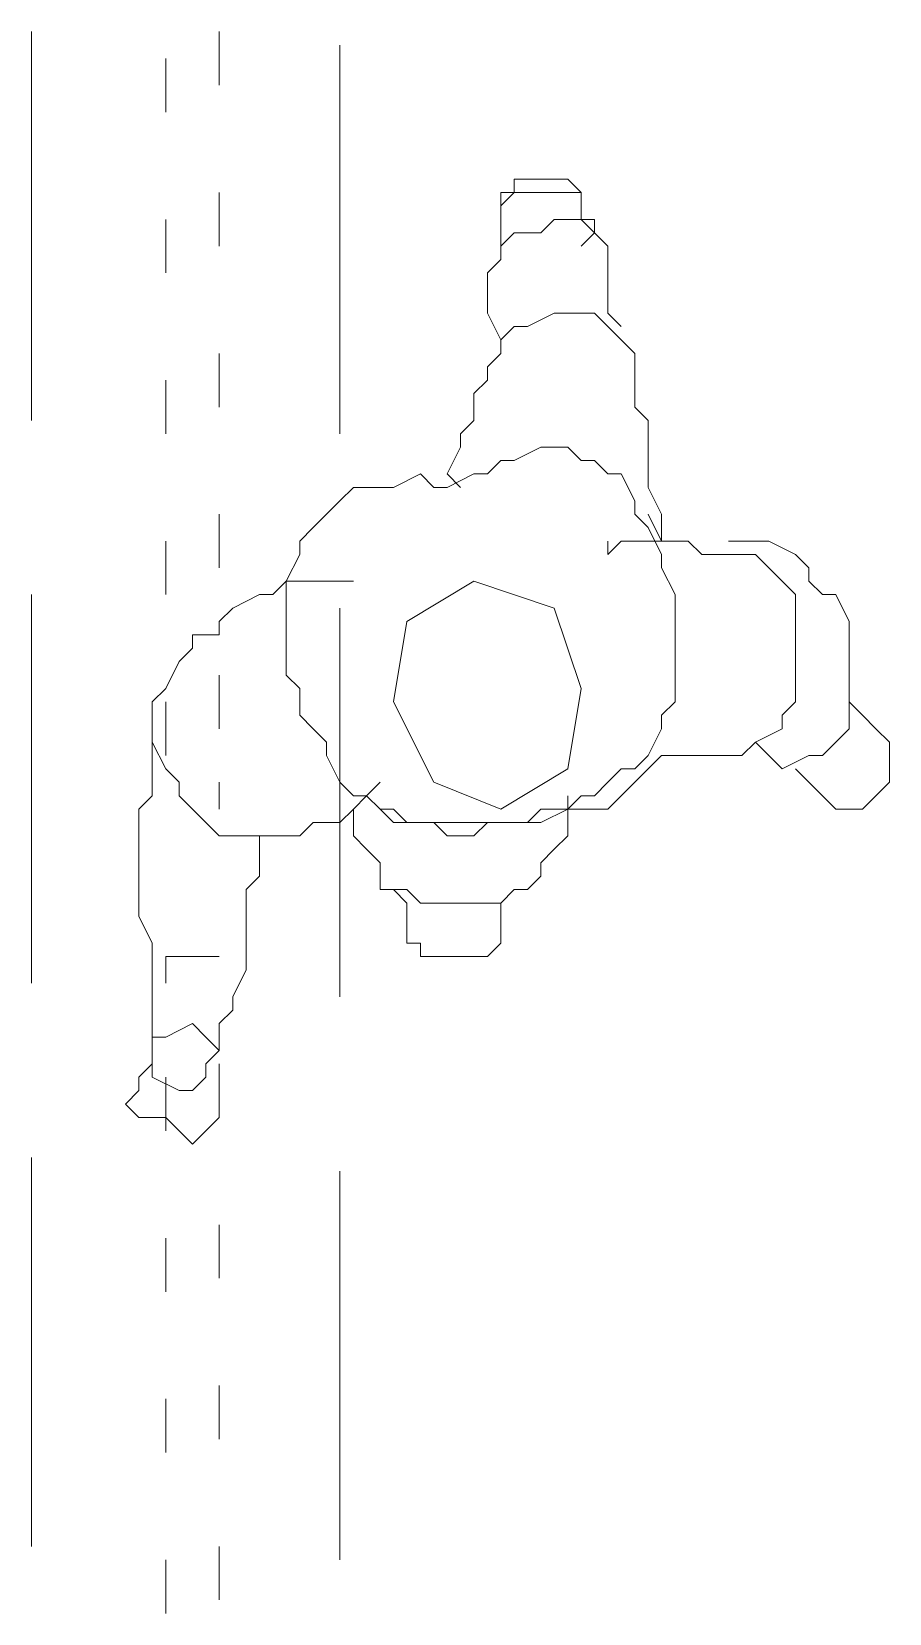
# Model space of a CAD drawing. Header units: millimetres. Extents: x 0.4 to 34.5, y 0.3 to 53.8.
# Drawn here: x 15.255 to 15.932, y 17.902 to 19.151 of the extents above; entities that cross this region are included whole.
import ezdxf

# ---------------------------------------------------------------- set-up
doc = ezdxf.new("R2010")
doc.units = ezdxf.units.MM
doc.header["$MEASUREMENT"] = 0
doc.layers.add('Layer 1', color=7, linetype='Continuous')

msp = doc.modelspace()

# ---------------------------------------------------------------- linework, layer by layer
at = {"layer": 'Layer 1', "color": 252, "lineweight": 5, "true_color": 0x888888}
for points in [[(15.2546, 18.8443), (15.2546, 19.1512)], [(15.4028, 19.1512), (15.4028, 19.1089)], [(15.4981, 19.1406), (15.4981, 18.8337)], [(15.3605, 19.0877), (15.3605, 19.13)], [(15.4028, 19.0242), (15.4028, 18.9819)], [(15.3605, 18.9607), (15.3605, 19.003)], [(15.4028, 18.8972), (15.4028, 18.8548)], [(15.3605, 18.8337), (15.3605, 18.876)], [(15.4028, 18.7702), (15.4028, 18.7278)], [(15.3605, 18.7067), (15.3605, 18.749)], [(15.2546, 18.3998), (15.2546, 18.7067)], [(15.4981, 18.6961), (15.4981, 18.3892)], [(15.4028, 18.6432), (15.4028, 18.6008)], [(15.3605, 18.5797), (15.3605, 18.622)], [(15.4028, 18.5585), (15.4028, 18.5374)], [(15.3605, 18.4209), (15.4028, 18.4209)], [(15.3605, 18.3998), (15.3605, 18.4209)], [(15.4028, 18.3362), (15.4028, 18.2939)], [(15.3605, 18.2833), (15.3605, 18.3257)], [(15.2546, 17.9552), (15.2546, 18.2622)], [(15.4981, 18.2516), (15.4981, 17.9447)], [(15.4028, 18.2092), (15.4028, 18.1669)], [(15.3605, 18.1563), (15.3605, 18.1987)], [(15.3605, 18.0293), (15.3605, 18.0717)], [(15.4028, 18.0822), (15.4028, 18.0399)], [(15.4028, 17.9552), (15.4028, 17.9129)], [(15.3605, 17.9023), (15.3605, 17.9447)]]:
    msp.add_lwpolyline(points, dxfattribs=at)
at = {"layer": 'Layer 1', "lineweight": 0}
for points in [[(15.6251, 18.9713), (15.6251, 18.9819), (15.6251, 18.9924), (15.6251, 19.003), (15.6251, 19.0136), (15.6251, 19.0242), (15.6357, 19.0242), (15.6357, 19.0348), (15.6462, 19.0348), (15.6568, 19.0348), (15.6674, 19.0348), (15.678, 19.0348), (15.6886, 19.0242), (15.6886, 19.0136), (15.6886, 19.003), (15.6992, 18.9924), (15.6886, 18.9819)], [(15.6251, 19.003), (15.6251, 19.0136), (15.6357, 19.0242), (15.6462, 19.0242), (15.6568, 19.0242), (15.6674, 19.0242), (15.678, 19.0242), (15.6886, 19.0242), (15.6886, 19.0136), (15.6886, 19.003), (15.6992, 19.003), (15.6992, 18.9924)], [(15.6251, 18.9078), (15.6145, 18.929), (15.6145, 18.9395), (15.6145, 18.9607), (15.6251, 18.9713), (15.6251, 18.9819), (15.6357, 18.9924), (15.6568, 18.9924), (15.6674, 19.003), (15.6886, 19.003), (15.6992, 18.9924), (15.7097, 18.9819), (15.7097, 18.9713), (15.7097, 18.9501), (15.7097, 18.929), (15.7203, 18.9184)], [(15.5933, 18.7914), (15.5827, 18.802), (15.5933, 18.8231), (15.5933, 18.8337), (15.6039, 18.8443), (15.6039, 18.8654), (15.6145, 18.876), (15.6145, 18.8866), (15.6251, 18.8972), (15.6251, 18.9078), (15.6357, 18.9184), (15.6462, 18.9184), (15.6674, 18.929), (15.6886, 18.929), (15.6992, 18.929), (15.7097, 18.9184), (15.7203, 18.9078), (15.7309, 18.8972), (15.7309, 18.876), (15.7309, 18.8548), (15.7415, 18.8443), (15.7415, 18.8231), (15.7415, 18.802), (15.7415, 18.7914), (15.7521, 18.7702), (15.7521, 18.749), (15.7415, 18.7702)], [(15.5192, 18.5479), (15.5087, 18.5479), (15.4981, 18.5585), (15.4875, 18.5797), (15.4875, 18.5902), (15.4769, 18.6008), (15.4663, 18.6114), (15.4663, 18.6326), (15.4557, 18.6432), (15.4557, 18.6644), (15.4557, 18.6855), (15.4557, 18.6961), (15.4557, 18.7173), (15.4663, 18.7384), (15.4663, 18.749), (15.4769, 18.7596), (15.4875, 18.7702), (15.4981, 18.7808), (15.5087, 18.7914), (15.5192, 18.7914), (15.5404, 18.7914), (15.5616, 18.802), (15.5722, 18.7914), (15.5827, 18.7914), (15.6039, 18.802), (15.6145, 18.802), (15.6251, 18.8125), (15.6357, 18.8125), (15.6568, 18.8231), (15.678, 18.8231), (15.6886, 18.8125), (15.6992, 18.8125), (15.7097, 18.802), (15.7203, 18.802), (15.7309, 18.7808), (15.7309, 18.7702), (15.7415, 18.7596), (15.7521, 18.7384), (15.7521, 18.7278), (15.7627, 18.7067), (15.7627, 18.6961), (15.7627, 18.675), (15.7627, 18.6538), (15.7627, 18.6432), (15.7627, 18.622), (15.7521, 18.6114), (15.7521, 18.6008), (15.7415, 18.5797), (15.7309, 18.5691), (15.7203, 18.5691), (15.7097, 18.5585), (15.6992, 18.5479), (15.6886, 18.5479), (15.678, 18.5374), (15.6568, 18.5374), (15.6462, 18.5268), (15.6357, 18.5268), (15.6145, 18.5268), (15.6039, 18.5162), (15.5827, 18.5162), (15.5722, 18.5268), (15.551, 18.5268), (15.5404, 18.5374), (15.5298, 18.5374), (15.5192, 18.5479)], [(15.805, 18.749), (15.8262, 18.749), (15.8367, 18.749), (15.8579, 18.7384), (15.8685, 18.7278), (15.8685, 18.7173), (15.8791, 18.7067), (15.8897, 18.7067), (15.9002, 18.6855), (15.9002, 18.675), (15.9002, 18.6538), (15.9002, 18.6326), (15.9002, 18.6114), (15.9002, 18.6008), (15.8897, 18.5902), (15.8791, 18.5797), (15.8685, 18.5797), (15.8473, 18.5691), (15.8367, 18.5797), (15.8262, 18.5902)], [(15.6886, 18.6326), (15.6674, 18.6961), (15.6039, 18.7173), (15.551, 18.6855), (15.5404, 18.622), (15.5722, 18.5585), (15.6251, 18.5374), (15.678, 18.5691), (15.6886, 18.6326)], [(15.8579, 18.5691), (15.8579, 18.5691), (15.8685, 18.5585), (15.8791, 18.5479), (15.8897, 18.5374), (15.9108, 18.5374), (15.9214, 18.5479), (15.932, 18.5585), (15.932, 18.5691), (15.932, 18.5902), (15.9214, 18.6008), (15.9108, 18.6114), (15.9002, 18.622)], [(15.3499, 18.6008), (15.3499, 18.5797), (15.3499, 18.5691), (15.3499, 18.5479), (15.3393, 18.5374), (15.3393, 18.5268), (15.3393, 18.5056), (15.3393, 18.4844), (15.3393, 18.4738), (15.3393, 18.4527), (15.3499, 18.4315), (15.3499, 18.4104), (15.3499, 18.3892), (15.3499, 18.3786), (15.3499, 18.3574), (15.3499, 18.3468), (15.3499, 18.3257), (15.3711, 18.3151), (15.3816, 18.3151), (15.3922, 18.3257), (15.3922, 18.3362), (15.4028, 18.3468), (15.4028, 18.368), (15.4134, 18.3786), (15.4134, 18.3892), (15.424, 18.4104), (15.424, 18.4209), (15.424, 18.4315), (15.424, 18.4527), (15.424, 18.4738), (15.4346, 18.4844), (15.4346, 18.495), (15.4346, 18.5162)], [(15.5087, 18.5374), (15.5087, 18.5268), (15.5087, 18.5162), (15.5192, 18.5056), (15.5298, 18.495), (15.5298, 18.4738), (15.551, 18.4738), (15.5616, 18.4632), (15.5722, 18.4632), (15.5827, 18.4632), (15.6039, 18.4632), (15.6251, 18.4632), (15.6357, 18.4738), (15.6462, 18.4738), (15.6568, 18.4844), (15.6568, 18.495), (15.6674, 18.5056), (15.678, 18.5162), (15.678, 18.5374), (15.678, 18.5479)], [(15.5404, 18.4738), (15.551, 18.4632), (15.551, 18.4527), (15.551, 18.4421), (15.551, 18.4315), (15.5616, 18.4315), (15.5616, 18.4209), (15.5722, 18.4209), (15.5827, 18.4209), (15.5933, 18.4209), (15.6039, 18.4209), (15.6145, 18.4209), (15.6251, 18.4315), (15.6251, 18.4421), (15.6251, 18.4527), (15.6251, 18.4632)], [(15.4028, 18.3468), (15.3922, 18.3574), (15.3816, 18.368), (15.3605, 18.3574), (15.3499, 18.3574), (15.3499, 18.3362), (15.3393, 18.3257), (15.3393, 18.3151), (15.3287, 18.3045), (15.3393, 18.2939), (15.3605, 18.2939), (15.3711, 18.2833), (15.3816, 18.2728), (15.3922, 18.2833), (15.4028, 18.2939), (15.4028, 18.3151), (15.4028, 18.3362)]]:
    msp.add_lwpolyline(points, dxfattribs=at)
at = {"layer": 'Layer 1', "color": 7, "lineweight": 5, "true_color": 0xffffff}
for points in [[(15.6251, 18.9713), (15.6251, 18.9819), (15.6251, 18.9924), (15.6251, 19.003), (15.6251, 19.0136), (15.6251, 19.0242), (15.6357, 19.0242), (15.6357, 19.0348), (15.6462, 19.0348), (15.6568, 19.0348), (15.6674, 19.0348), (15.678, 19.0348), (15.6886, 19.0242), (15.6886, 19.0136), (15.6886, 19.003), (15.6992, 18.9924), (15.6886, 18.9819)], [(15.6251, 19.003), (15.6251, 19.0136), (15.6357, 19.0242), (15.6462, 19.0242), (15.6568, 19.0242), (15.6674, 19.0242), (15.678, 19.0242), (15.6886, 19.0242), (15.6886, 19.0136), (15.6886, 19.003), (15.6992, 19.003), (15.6992, 18.9924)], [(15.6251, 18.9078), (15.6145, 18.929), (15.6145, 18.9395), (15.6145, 18.9607), (15.6251, 18.9713), (15.6251, 18.9819), (15.6357, 18.9924), (15.6568, 18.9924), (15.6674, 19.003), (15.6886, 19.003), (15.6992, 18.9924), (15.7097, 18.9819), (15.7097, 18.9713), (15.7097, 18.9501), (15.7097, 18.929), (15.7203, 18.9184)], [(15.5933, 18.7914), (15.5827, 18.802), (15.5933, 18.8231), (15.5933, 18.8337), (15.6039, 18.8443), (15.6039, 18.8654), (15.6145, 18.876), (15.6145, 18.8866), (15.6251, 18.8972), (15.6251, 18.9078), (15.6357, 18.9184), (15.6462, 18.9184), (15.6674, 18.929), (15.6886, 18.929), (15.6992, 18.929), (15.7097, 18.9184), (15.7203, 18.9078), (15.7309, 18.8972), (15.7309, 18.876), (15.7309, 18.8548), (15.7415, 18.8443), (15.7415, 18.8231), (15.7415, 18.802), (15.7415, 18.7914), (15.7521, 18.7702), (15.7521, 18.749), (15.7415, 18.7702)], [(15.5192, 18.5479), (15.5087, 18.5479), (15.4981, 18.5585), (15.4875, 18.5797), (15.4875, 18.5902), (15.4769, 18.6008), (15.4663, 18.6114), (15.4663, 18.6326), (15.4557, 18.6432), (15.4557, 18.6644), (15.4557, 18.6855), (15.4557, 18.6961), (15.4557, 18.7173), (15.4663, 18.7384), (15.4663, 18.749), (15.4769, 18.7596), (15.4875, 18.7702), (15.4981, 18.7808), (15.5087, 18.7914), (15.5192, 18.7914), (15.5404, 18.7914), (15.5616, 18.802), (15.5722, 18.7914), (15.5827, 18.7914), (15.6039, 18.802), (15.6145, 18.802), (15.6251, 18.8125), (15.6357, 18.8125), (15.6568, 18.8231), (15.678, 18.8231), (15.6886, 18.8125), (15.6992, 18.8125), (15.7097, 18.802), (15.7203, 18.802), (15.7309, 18.7808), (15.7309, 18.7702), (15.7415, 18.7596), (15.7521, 18.7384), (15.7521, 18.7278), (15.7627, 18.7067), (15.7627, 18.6961), (15.7627, 18.675), (15.7627, 18.6538), (15.7627, 18.6432), (15.7627, 18.622), (15.7521, 18.6114), (15.7521, 18.6008), (15.7415, 18.5797), (15.7309, 18.5691), (15.7203, 18.5691), (15.7097, 18.5585), (15.6992, 18.5479), (15.6886, 18.5479), (15.678, 18.5374), (15.6568, 18.5374), (15.6462, 18.5268), (15.6357, 18.5268), (15.6145, 18.5268), (15.6039, 18.5162), (15.5827, 18.5162), (15.5722, 18.5268), (15.551, 18.5268), (15.5404, 18.5374), (15.5298, 18.5374), (15.5192, 18.5479)], [(15.805, 18.749), (15.8262, 18.749), (15.8367, 18.749), (15.8579, 18.7384), (15.8685, 18.7278), (15.8685, 18.7173), (15.8791, 18.7067), (15.8897, 18.7067), (15.9002, 18.6855), (15.9002, 18.675), (15.9002, 18.6538), (15.9002, 18.6326), (15.9002, 18.6114), (15.9002, 18.6008), (15.8897, 18.5902), (15.8791, 18.5797), (15.8685, 18.5797), (15.8473, 18.5691), (15.8367, 18.5797), (15.8262, 18.5902)], [(15.6886, 18.6326), (15.6674, 18.6961), (15.6039, 18.7173), (15.551, 18.6855), (15.5404, 18.622), (15.5722, 18.5585), (15.6251, 18.5374), (15.678, 18.5691), (15.6886, 18.6326)], [(15.8579, 18.5691), (15.8579, 18.5691), (15.8685, 18.5585), (15.8791, 18.5479), (15.8897, 18.5374), (15.9108, 18.5374), (15.9214, 18.5479), (15.932, 18.5585), (15.932, 18.5691), (15.932, 18.5902), (15.9214, 18.6008), (15.9108, 18.6114), (15.9002, 18.622)], [(15.3499, 18.6008), (15.3499, 18.5797), (15.3499, 18.5691), (15.3499, 18.5479), (15.3393, 18.5374), (15.3393, 18.5268), (15.3393, 18.5056), (15.3393, 18.4844), (15.3393, 18.4738), (15.3393, 18.4527), (15.3499, 18.4315), (15.3499, 18.4104), (15.3499, 18.3892), (15.3499, 18.3786), (15.3499, 18.3574), (15.3499, 18.3468), (15.3499, 18.3257), (15.3711, 18.3151), (15.3816, 18.3151), (15.3922, 18.3257), (15.3922, 18.3362), (15.4028, 18.3468), (15.4028, 18.368), (15.4134, 18.3786), (15.4134, 18.3892), (15.424, 18.4104), (15.424, 18.4209), (15.424, 18.4315), (15.424, 18.4527), (15.424, 18.4738), (15.4346, 18.4844), (15.4346, 18.495), (15.4346, 18.5162)], [(15.5087, 18.5374), (15.5087, 18.5268), (15.5087, 18.5162), (15.5192, 18.5056), (15.5298, 18.495), (15.5298, 18.4738), (15.551, 18.4738), (15.5616, 18.4632), (15.5722, 18.4632), (15.5827, 18.4632), (15.6039, 18.4632), (15.6251, 18.4632), (15.6357, 18.4738), (15.6462, 18.4738), (15.6568, 18.4844), (15.6568, 18.495), (15.6674, 18.5056), (15.678, 18.5162), (15.678, 18.5374), (15.678, 18.5479)], [(15.5404, 18.4738), (15.551, 18.4632), (15.551, 18.4527), (15.551, 18.4421), (15.551, 18.4315), (15.5616, 18.4315), (15.5616, 18.4209), (15.5722, 18.4209), (15.5827, 18.4209), (15.5933, 18.4209), (15.6039, 18.4209), (15.6145, 18.4209), (15.6251, 18.4315), (15.6251, 18.4421), (15.6251, 18.4527), (15.6251, 18.4632)], [(15.4028, 18.3468), (15.3922, 18.3574), (15.3816, 18.368), (15.3605, 18.3574), (15.3499, 18.3574), (15.3499, 18.3362), (15.3393, 18.3257), (15.3393, 18.3151), (15.3287, 18.3045), (15.3393, 18.2939), (15.3605, 18.2939), (15.3711, 18.2833), (15.3816, 18.2728), (15.3922, 18.2833), (15.4028, 18.2939), (15.4028, 18.3151), (15.4028, 18.3362)]]:
    msp.add_lwpolyline(points, dxfattribs=at)
at = {"layer": 'Layer 1', "lineweight": 0}
msp.add_open_spline([(15.5087, 18.7173), (15.5087, 18.7173), (15.4875, 18.7173), (15.4875, 18.7173), (15.4875, 18.7173), (15.4769, 18.7173), (15.4769, 18.7173), (15.4769, 18.7173), (15.4557, 18.7173), (15.4557, 18.7173), (15.4557, 18.7173), (15.4452, 18.7067), (15.4452, 18.7067), (15.4452, 18.7067), (15.4346, 18.7067), (15.4346, 18.7067), (15.4346, 18.7067), (15.4134, 18.6961), (15.4134, 18.6961), (15.4134, 18.6961), (15.4028, 18.6855), (15.4028, 18.6855), (15.4028, 18.6855), (15.4028, 18.675), (15.4028, 18.675), (15.4028, 18.675), (15.3816, 18.675), (15.3816, 18.675), (15.3816, 18.675), (15.3816, 18.6644), (15.3816, 18.6644), (15.3816, 18.6644), (15.3711, 18.6538), (15.3711, 18.6538), (15.3711, 18.6538), (15.3605, 18.6326), (15.3605, 18.6326), (15.3605, 18.6326), (15.3499, 18.622), (15.3499, 18.622), (15.3499, 18.622), (15.3499, 18.6114), (15.3499, 18.6114), (15.3499, 18.6114), (15.3499, 18.5902), (15.3499, 18.5902), (15.3499, 18.5902), (15.3605, 18.5691), (15.3605, 18.5691), (15.3605, 18.5691), (15.3711, 18.5585), (15.3711, 18.5585), (15.3711, 18.5585), (15.3711, 18.5479), (15.3711, 18.5479), (15.3711, 18.5479), (15.3816, 18.5374), (15.3816, 18.5374), (15.3816, 18.5374), (15.3922, 18.5268), (15.3922, 18.5268), (15.3922, 18.5268), (15.4028, 18.5162), (15.4028, 18.5162), (15.4028, 18.5162), (15.4134, 18.5162), (15.4134, 18.5162), (15.4134, 18.5162), (15.4346, 18.5162), (15.4346, 18.5162), (15.4346, 18.5162), (15.4452, 18.5162), (15.4452, 18.5162), (15.4452, 18.5162), (15.4663, 18.5162), (15.4663, 18.5162), (15.4663, 18.5162), (15.4769, 18.5268), (15.4769, 18.5268), (15.4769, 18.5268), (15.4981, 18.5268), (15.4981, 18.5268), (15.4981, 18.5268), (15.5087, 18.5374), (15.5087, 18.5374), (15.5087, 18.5374), (15.5192, 18.5479), (15.5192, 18.5479), (15.5192, 18.5479), (15.5298, 18.5585), (15.5298, 18.5585), (15.5298, 18.5585), (15.5192, 18.5479), (15.5192, 18.5479), (15.5192, 18.5479), (15.5298, 18.5374), (15.5298, 18.5374), (15.5298, 18.5374), (15.5404, 18.5268), (15.5404, 18.5268), (15.5404, 18.5268), (15.551, 18.5268), (15.551, 18.5268), (15.551, 18.5268), (15.5722, 18.5268), (15.5722, 18.5268), (15.5722, 18.5268), (15.5827, 18.5268), (15.5827, 18.5268), (15.5827, 18.5268), (15.6039, 18.5268), (15.6039, 18.5268), (15.6039, 18.5268), (15.6251, 18.5268), (15.6251, 18.5268), (15.6251, 18.5268), (15.6357, 18.5268), (15.6357, 18.5268), (15.6357, 18.5268), (15.6568, 18.5268), (15.6568, 18.5268), (15.6568, 18.5268), (15.678, 18.5374), (15.678, 18.5374), (15.678, 18.5374), (15.6886, 18.5374), (15.6886, 18.5374), (15.6886, 18.5374), (15.7097, 18.5374), (15.7097, 18.5374), (15.7097, 18.5374), (15.7203, 18.5479), (15.7203, 18.5479), (15.7203, 18.5479), (15.7309, 18.5585), (15.7309, 18.5585), (15.7309, 18.5585), (15.7415, 18.5691), (15.7415, 18.5691), (15.7415, 18.5691), (15.7521, 18.5797), (15.7521, 18.5797), (15.7521, 18.5797), (15.7627, 18.5797), (15.7627, 18.5797), (15.7627, 18.5797), (15.7838, 18.5797), (15.7838, 18.5797), (15.7838, 18.5797), (15.805, 18.5797), (15.805, 18.5797), (15.805, 18.5797), (15.8156, 18.5797), (15.8156, 18.5797), (15.8156, 18.5797), (15.8262, 18.5902), (15.8262, 18.5902), (15.8262, 18.5902), (15.8473, 18.6008), (15.8473, 18.6008), (15.8473, 18.6008), (15.8473, 18.6114), (15.8473, 18.6114), (15.8473, 18.6114), (15.8579, 18.622), (15.8579, 18.622), (15.8579, 18.622), (15.8579, 18.6432), (15.8579, 18.6432), (15.8579, 18.6432), (15.8579, 18.6538), (15.8579, 18.6538), (15.8579, 18.6538), (15.8579, 18.675), (15.8579, 18.675), (15.8579, 18.675), (15.8579, 18.6855), (15.8579, 18.6855), (15.8579, 18.6855), (15.8579, 18.7067), (15.8579, 18.7067), (15.8579, 18.7067), (15.8473, 18.7173), (15.8473, 18.7173), (15.8473, 18.7173), (15.8367, 18.7278), (15.8367, 18.7278), (15.8367, 18.7278), (15.8262, 18.7384), (15.8262, 18.7384), (15.8262, 18.7384), (15.8156, 18.7384), (15.8156, 18.7384), (15.8156, 18.7384), (15.805, 18.7384), (15.805, 18.7384), (15.805, 18.7384), (15.7838, 18.7384), (15.7838, 18.7384), (15.7838, 18.7384), (15.7732, 18.749), (15.7732, 18.749), (15.7732, 18.749), (15.7627, 18.749), (15.7627, 18.749), (15.7627, 18.749), (15.7415, 18.749), (15.7415, 18.749), (15.7415, 18.749), (15.7203, 18.749), (15.7203, 18.749), (15.7203, 18.749), (15.7097, 18.7384), (15.7097, 18.7384), (15.7097, 18.7384), (15.7097, 18.749), (15.7097, 18.749)], degree=3, knots=[0, 0, 0, 0, 1, 1, 1, 2, 2, 2, 3, 3, 3, 4, 4, 4, 5, 5, 5, 6, 6, 6, 7, 7, 7, 8, 8, 8, 9, 9, 9, 10, 10, 10, 11, 11, 11, 12, 12, 12, 13, 13, 13, 14, 14, 14, 15, 15, 15, 16, 16, 16, 17, 17, 17, 18, 18, 18, 19, 19, 19, 20, 20, 20, 21, 21, 21, 22, 22, 22, 23, 23, 23, 24, 24, 24, 25, 25, 25, 26, 26, 26, 27, 27, 27, 28, 28, 28, 29, 29, 29, 30, 30, 30, 31, 31, 31, 32, 32, 32, 33, 33, 33, 34, 34, 34, 35, 35, 35, 36, 36, 36, 37, 37, 37, 38, 38, 38, 39, 39, 39, 40, 40, 40, 41, 41, 41, 42, 42, 42, 43, 43, 43, 44, 44, 44, 45, 45, 45, 46, 46, 46, 47, 47, 47, 48, 48, 48, 49, 49, 49, 50, 50, 50, 51, 51, 51, 52, 52, 52, 53, 53, 53, 54, 54, 54, 55, 55, 55, 56, 56, 56, 57, 57, 57, 58, 58, 58, 59, 59, 59, 60, 60, 60, 61, 61, 61, 62, 62, 62, 63, 63, 63, 64, 64, 64, 65, 65, 65, 66, 66, 66, 67, 67, 67, 68, 68, 68, 69, 69, 69, 70, 70, 70, 71, 71, 71, 72, 72, 72, 72], dxfattribs=at)
at = {"layer": 'Layer 1', "color": 7, "lineweight": 5, "true_color": 0xffffff}
msp.add_open_spline([(15.5087, 18.7173), (15.5087, 18.7173), (15.4875, 18.7173), (15.4875, 18.7173), (15.4875, 18.7173), (15.4769, 18.7173), (15.4769, 18.7173), (15.4769, 18.7173), (15.4557, 18.7173), (15.4557, 18.7173), (15.4557, 18.7173), (15.4452, 18.7067), (15.4452, 18.7067), (15.4452, 18.7067), (15.4346, 18.7067), (15.4346, 18.7067), (15.4346, 18.7067), (15.4134, 18.6961), (15.4134, 18.6961), (15.4134, 18.6961), (15.4028, 18.6855), (15.4028, 18.6855), (15.4028, 18.6855), (15.4028, 18.675), (15.4028, 18.675), (15.4028, 18.675), (15.3816, 18.675), (15.3816, 18.675), (15.3816, 18.675), (15.3816, 18.6644), (15.3816, 18.6644), (15.3816, 18.6644), (15.3711, 18.6538), (15.3711, 18.6538), (15.3711, 18.6538), (15.3605, 18.6326), (15.3605, 18.6326), (15.3605, 18.6326), (15.3499, 18.622), (15.3499, 18.622), (15.3499, 18.622), (15.3499, 18.6114), (15.3499, 18.6114), (15.3499, 18.6114), (15.3499, 18.5902), (15.3499, 18.5902), (15.3499, 18.5902), (15.3605, 18.5691), (15.3605, 18.5691), (15.3605, 18.5691), (15.3711, 18.5585), (15.3711, 18.5585), (15.3711, 18.5585), (15.3711, 18.5479), (15.3711, 18.5479), (15.3711, 18.5479), (15.3816, 18.5374), (15.3816, 18.5374), (15.3816, 18.5374), (15.3922, 18.5268), (15.3922, 18.5268), (15.3922, 18.5268), (15.4028, 18.5162), (15.4028, 18.5162), (15.4028, 18.5162), (15.4134, 18.5162), (15.4134, 18.5162), (15.4134, 18.5162), (15.4346, 18.5162), (15.4346, 18.5162), (15.4346, 18.5162), (15.4452, 18.5162), (15.4452, 18.5162), (15.4452, 18.5162), (15.4663, 18.5162), (15.4663, 18.5162), (15.4663, 18.5162), (15.4769, 18.5268), (15.4769, 18.5268), (15.4769, 18.5268), (15.4981, 18.5268), (15.4981, 18.5268), (15.4981, 18.5268), (15.5087, 18.5374), (15.5087, 18.5374), (15.5087, 18.5374), (15.5192, 18.5479), (15.5192, 18.5479), (15.5192, 18.5479), (15.5298, 18.5585), (15.5298, 18.5585), (15.5298, 18.5585), (15.5192, 18.5479), (15.5192, 18.5479), (15.5192, 18.5479), (15.5298, 18.5374), (15.5298, 18.5374), (15.5298, 18.5374), (15.5404, 18.5268), (15.5404, 18.5268), (15.5404, 18.5268), (15.551, 18.5268), (15.551, 18.5268), (15.551, 18.5268), (15.5722, 18.5268), (15.5722, 18.5268), (15.5722, 18.5268), (15.5827, 18.5268), (15.5827, 18.5268), (15.5827, 18.5268), (15.6039, 18.5268), (15.6039, 18.5268), (15.6039, 18.5268), (15.6251, 18.5268), (15.6251, 18.5268), (15.6251, 18.5268), (15.6357, 18.5268), (15.6357, 18.5268), (15.6357, 18.5268), (15.6568, 18.5268), (15.6568, 18.5268), (15.6568, 18.5268), (15.678, 18.5374), (15.678, 18.5374), (15.678, 18.5374), (15.6886, 18.5374), (15.6886, 18.5374), (15.6886, 18.5374), (15.7097, 18.5374), (15.7097, 18.5374), (15.7097, 18.5374), (15.7203, 18.5479), (15.7203, 18.5479), (15.7203, 18.5479), (15.7309, 18.5585), (15.7309, 18.5585), (15.7309, 18.5585), (15.7415, 18.5691), (15.7415, 18.5691), (15.7415, 18.5691), (15.7521, 18.5797), (15.7521, 18.5797), (15.7521, 18.5797), (15.7627, 18.5797), (15.7627, 18.5797), (15.7627, 18.5797), (15.7838, 18.5797), (15.7838, 18.5797), (15.7838, 18.5797), (15.805, 18.5797), (15.805, 18.5797), (15.805, 18.5797), (15.8156, 18.5797), (15.8156, 18.5797), (15.8156, 18.5797), (15.8262, 18.5902), (15.8262, 18.5902), (15.8262, 18.5902), (15.8473, 18.6008), (15.8473, 18.6008), (15.8473, 18.6008), (15.8473, 18.6114), (15.8473, 18.6114), (15.8473, 18.6114), (15.8579, 18.622), (15.8579, 18.622), (15.8579, 18.622), (15.8579, 18.6432), (15.8579, 18.6432), (15.8579, 18.6432), (15.8579, 18.6538), (15.8579, 18.6538), (15.8579, 18.6538), (15.8579, 18.675), (15.8579, 18.675), (15.8579, 18.675), (15.8579, 18.6855), (15.8579, 18.6855), (15.8579, 18.6855), (15.8579, 18.7067), (15.8579, 18.7067), (15.8579, 18.7067), (15.8473, 18.7173), (15.8473, 18.7173), (15.8473, 18.7173), (15.8367, 18.7278), (15.8367, 18.7278), (15.8367, 18.7278), (15.8262, 18.7384), (15.8262, 18.7384), (15.8262, 18.7384), (15.8156, 18.7384), (15.8156, 18.7384), (15.8156, 18.7384), (15.805, 18.7384), (15.805, 18.7384), (15.805, 18.7384), (15.7838, 18.7384), (15.7838, 18.7384), (15.7838, 18.7384), (15.7732, 18.749), (15.7732, 18.749), (15.7732, 18.749), (15.7627, 18.749), (15.7627, 18.749), (15.7627, 18.749), (15.7415, 18.749), (15.7415, 18.749), (15.7415, 18.749), (15.7203, 18.749), (15.7203, 18.749), (15.7203, 18.749), (15.7097, 18.7384), (15.7097, 18.7384), (15.7097, 18.7384), (15.7097, 18.749), (15.7097, 18.749)], degree=3, knots=[0, 0, 0, 0, 1, 1, 1, 2, 2, 2, 3, 3, 3, 4, 4, 4, 5, 5, 5, 6, 6, 6, 7, 7, 7, 8, 8, 8, 9, 9, 9, 10, 10, 10, 11, 11, 11, 12, 12, 12, 13, 13, 13, 14, 14, 14, 15, 15, 15, 16, 16, 16, 17, 17, 17, 18, 18, 18, 19, 19, 19, 20, 20, 20, 21, 21, 21, 22, 22, 22, 23, 23, 23, 24, 24, 24, 25, 25, 25, 26, 26, 26, 27, 27, 27, 28, 28, 28, 29, 29, 29, 30, 30, 30, 31, 31, 31, 32, 32, 32, 33, 33, 33, 34, 34, 34, 35, 35, 35, 36, 36, 36, 37, 37, 37, 38, 38, 38, 39, 39, 39, 40, 40, 40, 41, 41, 41, 42, 42, 42, 43, 43, 43, 44, 44, 44, 45, 45, 45, 46, 46, 46, 47, 47, 47, 48, 48, 48, 49, 49, 49, 50, 50, 50, 51, 51, 51, 52, 52, 52, 53, 53, 53, 54, 54, 54, 55, 55, 55, 56, 56, 56, 57, 57, 57, 58, 58, 58, 59, 59, 59, 60, 60, 60, 61, 61, 61, 62, 62, 62, 63, 63, 63, 64, 64, 64, 65, 65, 65, 66, 66, 66, 67, 67, 67, 68, 68, 68, 69, 69, 69, 70, 70, 70, 71, 71, 71, 72, 72, 72, 72], dxfattribs=at)

doc.saveas('drawing.dxf')
